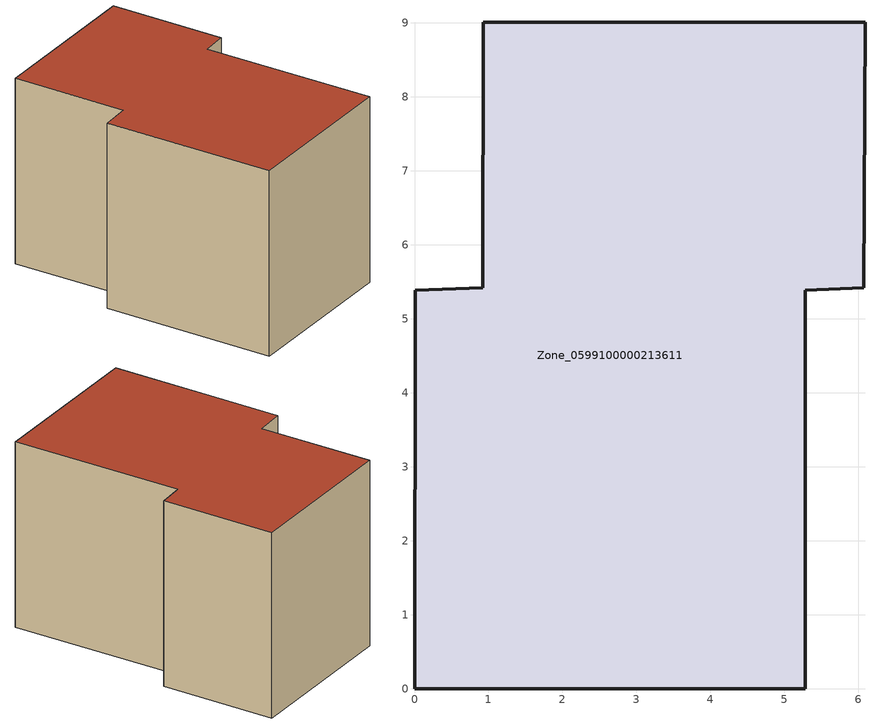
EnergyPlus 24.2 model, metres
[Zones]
Zone_0599100000213611
 floor ground (C_G): 5.28,0 0,0 0.01,5.39 0.92,5.42 0.93,9.01 6.09,9.01 6.07,5.42 5.28,5.39 z0
 wall outside (C_F): 0.92,5.42 0.01,5.39 0,0 5.28,0 5.28,5.39 6.07,5.42 6.09,9.01 0.93,9.01 0.92,5.42 z0:5.87
 roof outside (C_R): 6.09,9.01 0.93,9.01 0.92,5.42 0.01,5.39 0,0 5.28,0 5.28,5.39 6.07,5.42 z5.87
[BUILDING]
Pand.0599100000213611: North Axis=0; Terrain=City; Loads Convergence Tolerance Value=0.04; Temperature Convergence Tolerance Value=0.4; Solar Distribution=FullExterior; Maximum Number of Warmup Days=25; Minimum Number of Warmup Days=1
[Site:Location]
Rotterdam.The.Hague.AP_ZH_NLD Design_Conditions: Latitude=51.96; Longitude=4.45; Time Zone=1; Elevation=-4.5
[SITE:GROUNDTEMPERATURE:BUILDINGSURFACE]
18, 18, 18, 18, 18, 18, 18, 18, 18, 18, 18, 18
[MATERIAL] Thermal Absorptance=0.9; Solar Absorptance=0.7; Visible Absorptance=0.7
Name | Roughness | Thickness | Conductivity | Density | Specific Heat
G.TI.1946-1964 | MediumSmooth | 0.15 | 1 | 540 | 1210
F.TI.1946-1964 | Rough | 0.3 | 0.857143 | 1920 | 840
R.TI.1946-1964 | MediumRough | 0.2 | 0.277778 | 1500 | 1000
[CONSTRUCTION]
C_G: G.TI.1946-1964
C_F: F.TI.1946-1964
C_R: R.TI.1946-1964
[ZONE]
Zone_0599100000213611: Type=1; Multiplier=1; Ceiling Height=Autocalculate; Volume=Autocalculate; Floor Area=autocalculate; Part of Total Floor Area=Yes
[ZONEINFILTRATION:DESIGNFLOWRATE]
Infil_Zone_0599100000213611: Zone or ZoneList or Space or SpaceList=Zone_0599100000213611; Schedule=AlwaysOn; Design Flow Rate Calculation Method=Flow/Area; Flow Rate per Floor Area=0.003; Constant Term Coefficient=1; Temperature Term Coefficient=0; Velocity Term Coefficient=0; Velocity Squared Term Coefficient=0
[HVACTEMPLATE:ZONE:IDEALLOADSAIRSYSTEM]
Zone_0599100000213611: Maximum Heating Supply Air Temperature=50; Minimum Cooling Supply Air Temperature=13; Maximum Heating Supply Air Humidity Ratio=0.0156; Minimum Cooling Supply Air Humidity Ratio=0.0077; Heating Limit=NoLimit; Cooling Limit=NoLimit; Dehumidification Control Type=ConstantSensibleHeatRatio; Cooling Sensible Heat Ratio=0.7; Dehumidification Setpoint=60; Humidification Control Type=None; Humidification Setpoint=30; Outdoor Air Method=None; Outdoor Air Flow Rate per Person=0.00944; Outdoor Air Flow Rate per Zone Floor Area=0; Outdoor Air Flow Rate per Zone=0; Demand Controlled Ventilation Type=None; Outdoor Air Economizer Type=NoEconomizer; Heat Recovery Type=None; Sensible Heat Recovery Effectiveness=0.7; Latent Heat Recovery Effectiveness=0.65
[ZONECONTROL:THERMOSTAT]
ThermostatControl_Zone_0599100000213611: Zone or ZoneList=Zone_0599100000213611; Control Type Schedule=DualSetpointControlType; Control 1=Thermostat_Zone_0599100000213611; Temperature Difference Between Cutout And Setpoint=0
[THERMOSTATSETPOINT:DUALSETPOINT]
Thermostat_Zone_0599100000213611: Heating Setpoint Temperature Schedule=HeatingSetpoint_Zone_0599100000213611; Cooling Setpoint Temperature Schedule=CoolingSetpoint_Zone_0599100000213611
[SCHEDULE:COMPACT]
HeatingSetpoint_Zone_0599100000213611: Through: 12/31, For: AllDays, Until: 24:00, 21
CoolingSetpoint_Zone_0599100000213611: Through: 12/31, For: AllDays, Until: 24:00, 24
DualSetpointControlType: Through: 12/31, For: AllDays, Until: 24:00, 4
AlwaysOn: Through: 12/31, For: AllDays, Until: 24:00, 1
